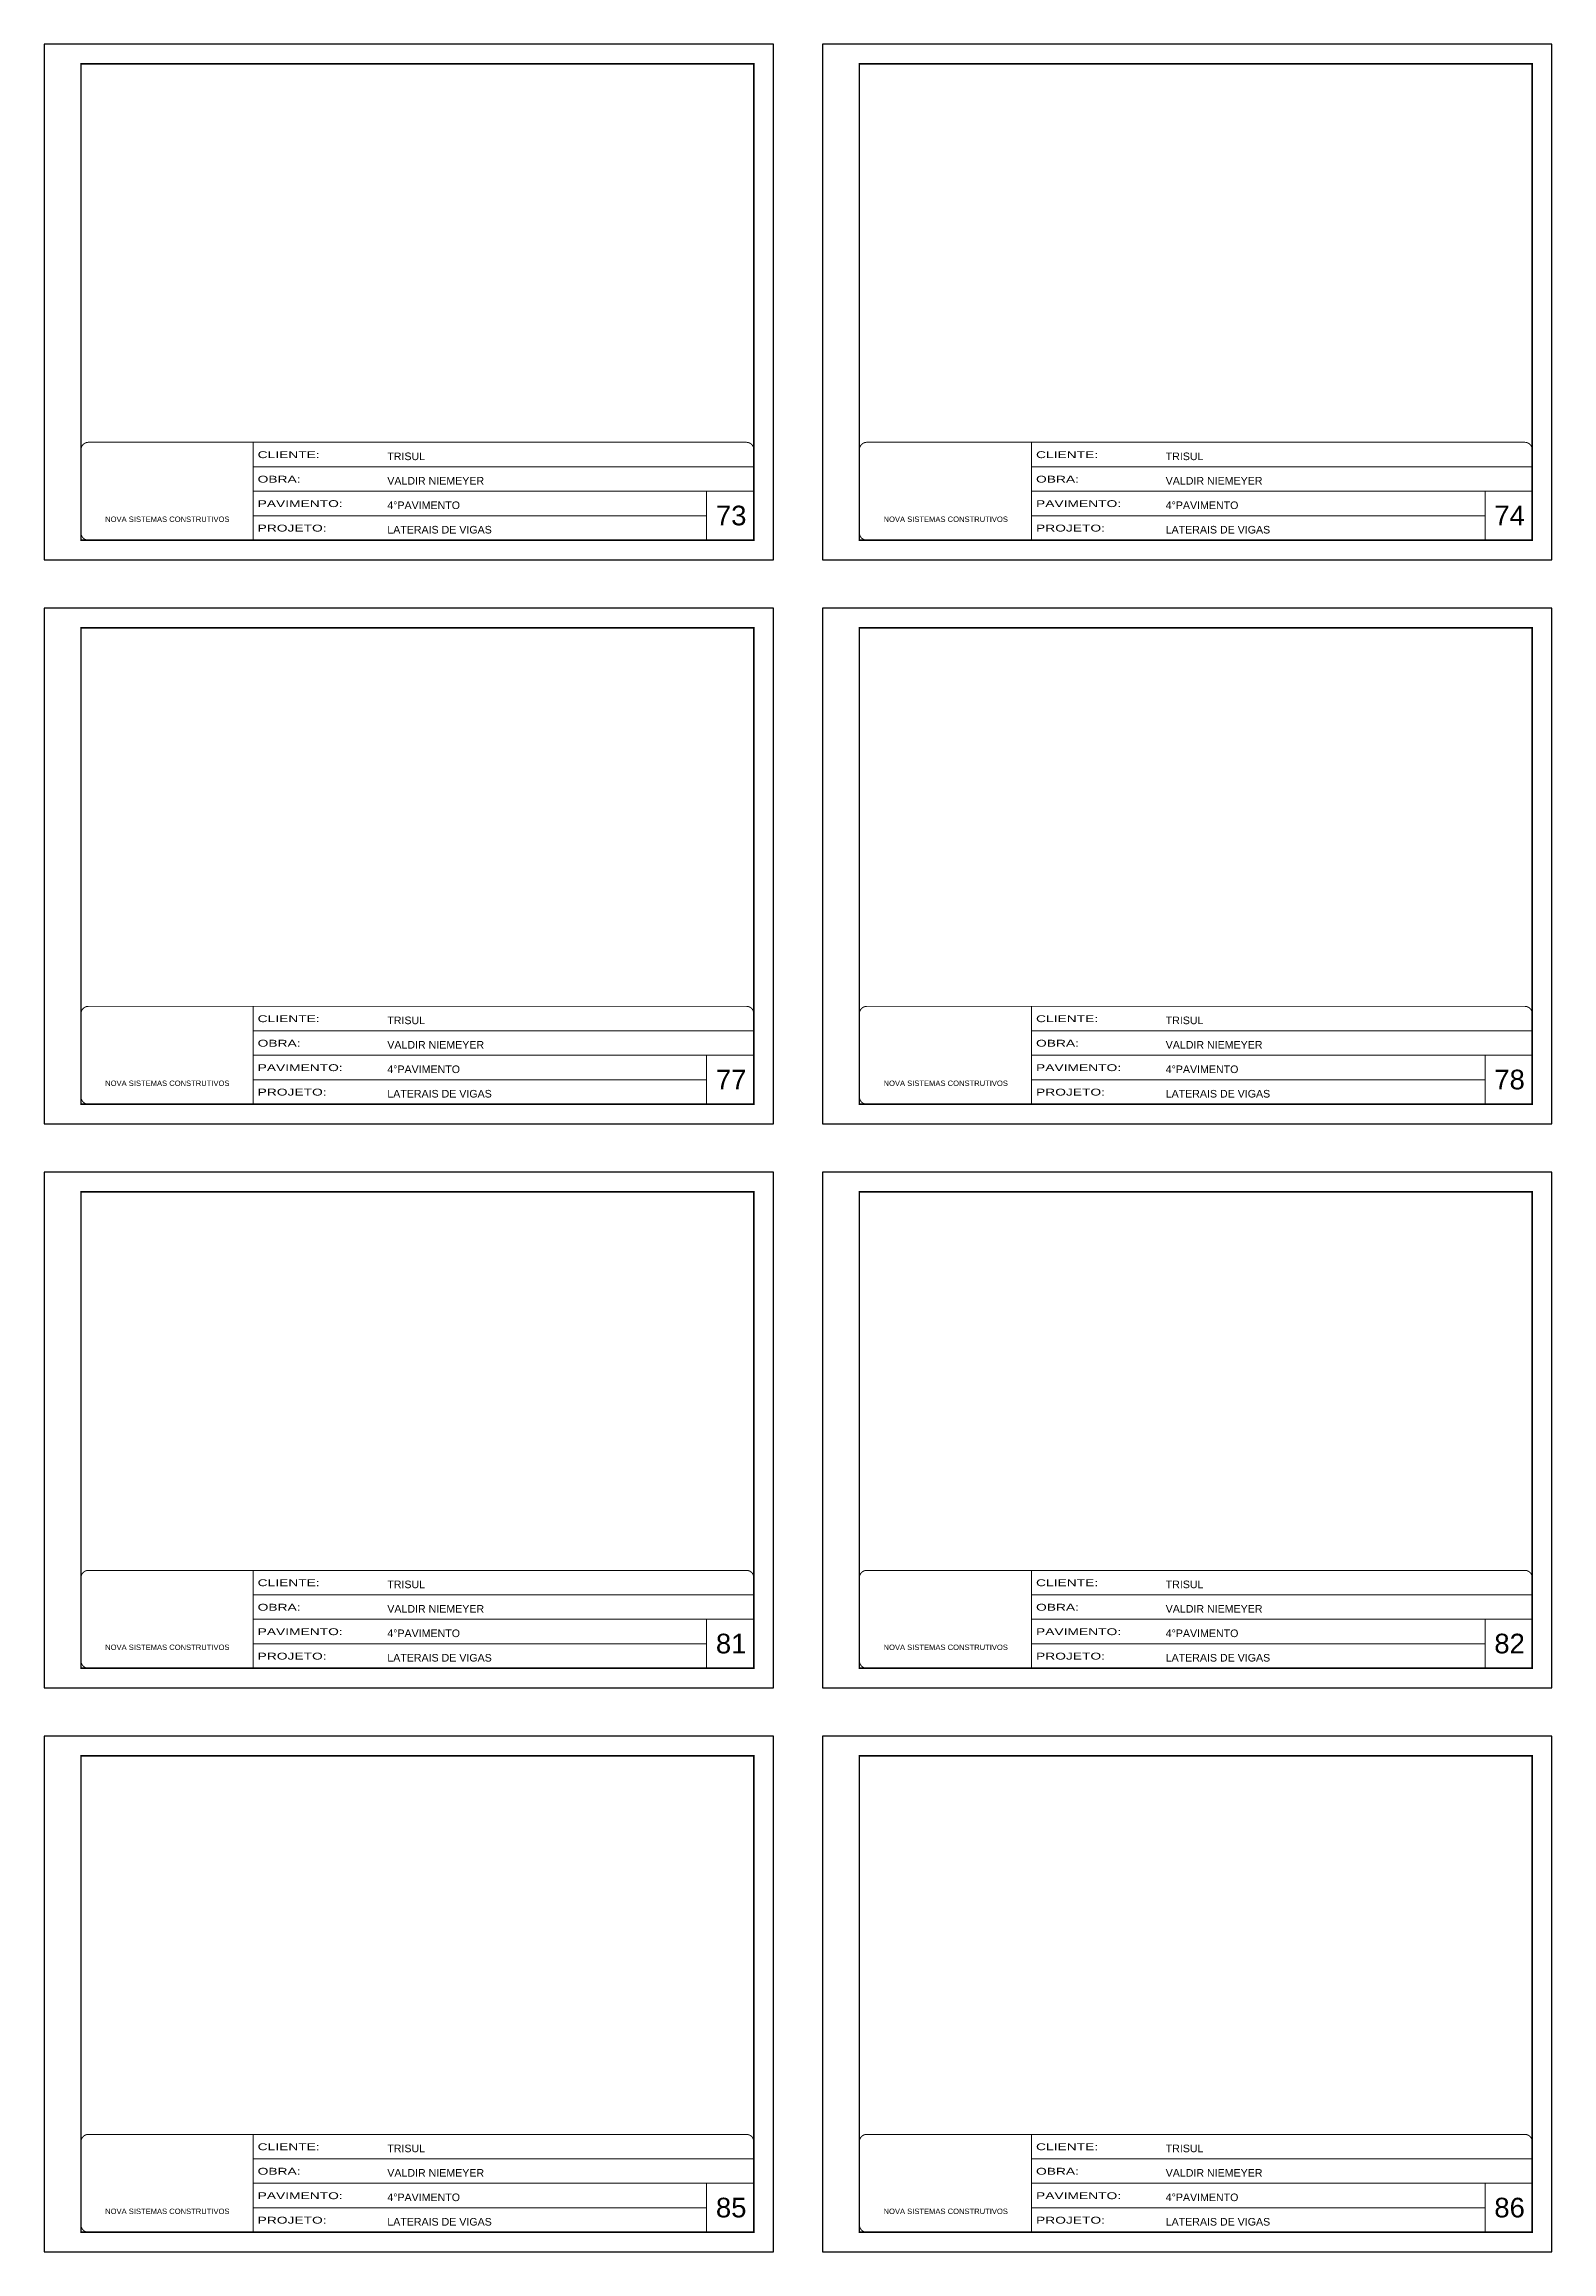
# Model space of a CAD drawing. Extents: x 3330 to 22105, y 1197 to 30204.
# Drawn here: x 12846 to 15916, y 4643 to 9139 of the extents above; entities that cross this region are included whole.
import ezdxf

# ---------------------------------------------------------------- set-up
doc = ezdxf.new("R2010")
doc.units = 0
doc.linetypes.add('CONTINUO', pattern=[0])
doc.linetypes.add('DASHED', pattern=[0.75, 0.5, -0.25])
for name, color, linetype, lineweight in [('CARIMBO', 255, 'Continuous', 9), ('Folhas', 255, 'Continuous', 9), ('SARRAFO DE PRESSAO', 251, 'DASHED', 9)]:
    doc.layers.add(name, color=color, linetype=linetype, lineweight=lineweight)
doc.layers.add('Laje_Perimetro', color=7, linetype='Continuous', plot=False)
doc.styles.add('ARIAL', font='arial.ttf')
doc.styles.add('Tecnologia', font='')
doc.styles.get('Tecnologia').set_extended_font_data('Forgotten Futurist')

# ---------------------------------------------------------------- blocks, each defined once
blk = doc.blocks.new('9999999999')
at = {"color": 30, "linetype": 'CONTINUO'}
for p, q in [((98564.6, 34230.2), (98564.6, 34429.4)), ((98564.6, 34379.6), (99584, 34379.6)), ((98564.6, 34329.8), (99488, 34329.8)), ((99584, 34329.8), (99488, 34329.8)), ((99488, 34329.8), (99488, 34230.2)), ((98564.6, 34280), (99488, 34280))]:
    blk.add_line(p, q, dxfattribs=at)
at = {"color": 30, "linetype": 'CONTINUO', "const_width": 2}
blk.add_lwpolyline([(99584, 34230.2), (99584, 34414.4, 0.414214), (99569, 34429.4), (98229, 34429.4, 0.414214), (98214, 34414.4), (98214, 34245.2, 0.414214), (98229, 34230.2), (99584, 34230.2)], format="xyb", dxfattribs=at)
at = {"layer": 'Folhas'}
blk.add_lwpolyline([(98139, 34190.2), (99624, 34190.2), (99624, 35240.2), (98139, 35240.2)], close=True, dxfattribs=at)
at = {"layer": 'Folhas', "color": 30, "const_width": 3}
blk.add_lwpolyline([(98214, 34230.2), (99584, 34230.2), (99584, 35200.2), (98214, 35200.2)], close=True, dxfattribs=at)
at = {"color": 7, "linetype": 'Continuous', "ltscale": 5, "style": 'ARIAL'}
for s, height, p in [('TRISUL', 15.48, (98837.7, 34393.1)), ('VALDIR NIEMEYER', 15.483, (98837.7, 34343.3)), ('4°PAVIMENTO', 15.483, (98837.7, 34293.5)), ('NOVA SISTEMAS CONSTRUTIVOS', 11.059, (98263.2, 34267.2)), ('LATERAIS DE VIGAS', 15.483, (98837.7, 34243.7))]:
    blk.add_text(s, height=height, dxfattribs=at).set_placement(p)
at = {"layer": 'Folhas', "color": 7, "style": 'Tecnologia', "width": 1.5}
for s, p in [('CLIENTE:', (98573.7, 34397.2)), ('OBRA:', (98573.7, 34347.3)), ('PAVIMENTO:', (98573.7, 34297.5)), ('PROJETO:', (98573.7, 34247.7))]:
    blk.add_text(s, height=14, dxfattribs=at).set_placement(p)

msp = doc.modelspace()

# ---------------------------------------------------------------- linework, layer by layer
at = {"layer": 'Laje_Perimetro'}
for points in [[(14331.06, 9138.77), (12846.06, 9138.77), (12846.06, 8088.77), (14331.06, 8088.77)], [(15916.06, 9138.77), (14431.06, 9138.77), (14431.06, 8088.77), (15916.06, 8088.77)], [(14331.06, 7990.2), (12846.06, 7990.2), (12846.06, 6940.2), (14331.06, 6940.2)], [(15916.06, 7990.2), (14431.06, 7990.2), (14431.06, 6940.2), (15916.06, 6940.2)], [(14331.06, 6841.62), (12846.06, 6841.62), (12846.06, 5791.62), (14331.06, 5791.62)], [(15916.06, 6841.62), (14431.06, 6841.62), (14431.06, 5791.62), (15916.06, 5791.62)], [(14331.06, 5693.05), (12846.06, 5693.05), (12846.06, 4643.05), (14331.06, 4643.05)], [(15916.06, 5693.05), (14431.06, 5693.05), (14431.06, 4643.05), (15916.06, 4643.05)]]:
    msp.add_lwpolyline(points, close=True, dxfattribs=at)

# ---------------------------------------------------------------- block references
at = {"layer": 'SARRAFO DE PRESSAO', "color": 6, "linetype": 'ByBlock'}
for p in [(-85292.92, -26101.43), (-83707.92, -26101.43), (-85292.92, -27250.01), (-83707.92, -27250.01), (-85292.92, -28398.58), (-83707.92, -28398.58), (-85292.92, -29547.16), (-83707.92, -29547.16)]:
    msp.add_blockref('9999999999', p, dxfattribs=at)

# ---------------------------------------------------------------- texts
at = {"layer": 'CARIMBO', "style": 'ARIAL'}
for s, p in [('73', (14213.92, 8158.91)), ('74', (15798.92, 8158.91)), ('77', (14213.92, 7010.34)), ('78', (15798.92, 7010.34)), ('81', (14213.92, 5861.76)), ('82', (15798.92, 5861.76)), ('85', (14213.92, 4713.19)), ('86', (15798.92, 4713.19))]:
    msp.add_text(s, height=40, dxfattribs=at).set_placement(p)

doc.saveas('drawing.dxf')
